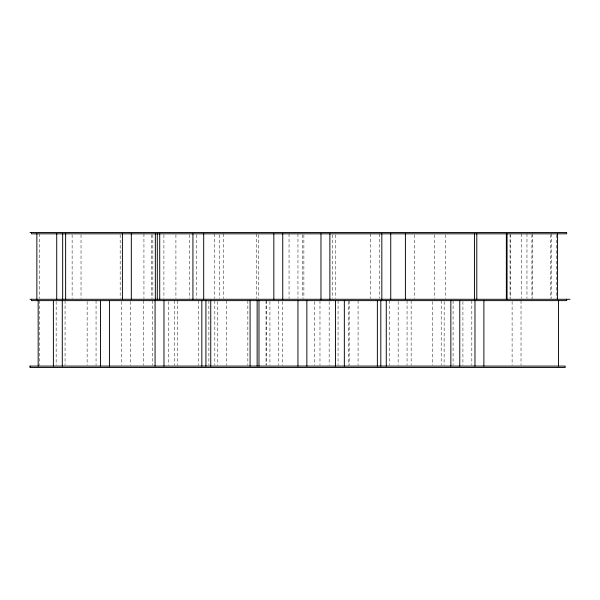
<?xml version="1.0" encoding="UTF-8"?>
<svg xmlns="http://www.w3.org/2000/svg" width="600" height="600" viewBox="0 0 600 600"><rect width="100%" height="100%" fill="white"/><g stroke="black" fill="none" stroke-linecap="round" stroke-linejoin="round"><path stroke-width="0.45" stroke-dasharray="3 2.25" d="M556.283 234.757L556.283 298.35M551.257 233.82L551.257 298.35M550.702 234.757L550.702 298.35M532.717 233.82L532.717 298.35M531.915 234.757L531.915 298.35M526.965 233.82L526.965 298.35M521.572 233.82L521.572 298.35M521.018 300.623L521.018 365.16M512.107 301.56L512.107 365.16M510.21 234.757L510.21 298.35M510.06 233.82L510.06 298.35M471.825 300.623L471.825 365.16M462.915 301.56L462.915 365.16M453.082 300.623L453.082 365.16M445.485 234.757L445.485 298.35M444.173 301.56L444.112 365.16M441.202 300.623L441.202 365.16M434.272 234.757L434.272 298.35M432.3 301.56L432.3 365.16M414.487 234.757L414.487 298.35M411.143 300.623L411.143 365.16M407.062 300.623L407.062 365.16M398.153 301.56L398.153 365.16M389.618 300.623L389.618 365.16M379.237 233.82L379.237 298.35M370.327 233.82L370.327 298.35M358.072 300.623L358.072 365.16M349.163 300.623L349.163 365.16M348.795 301.56L348.795 365.16M338.062 300.623L338.062 365.16M335.498 234.757L335.498 298.35M332.317 234.757L332.317 298.35M329.16 301.56L329.16 365.16M319.98 300.623L319.98 365.16M314.647 301.56L314.647 365.16M303.877 234.757L303.877 298.35M302.745 234.757L302.745 298.35M297.96 233.82L297.96 298.35M289.05 233.82L289.05 298.35M282.728 301.56L282.728 365.16M278.647 300.623L278.647 365.16M269.933 301.56L269.933 365.16M266.212 300.623L266.212 365.16M266.04 300.623L266.04 365.16M258.72 234.757L258.72 298.35M256.688 233.82L256.688 298.35M247.845 300.623L247.845 365.16M226.702 300.623L226.702 365.16M223.545 233.82L223.545 298.35M219.757 234.757L219.757 298.35M217.792 301.56L217.792 365.16M214.822 300.623L214.822 365.16M214.642 233.82L214.642 298.35M208.875 300.623L208.875 365.16M198.495 300.623L198.495 365.16M196.335 234.757L196.335 298.35M189.585 234.757L189.585 298.35M177.337 300.623L177.337 365.16M175.913 234.757L175.913 298.35M174.36 300.623L174.36 365.16M168.435 301.56L168.435 365.16M163.913 234.757L163.913 298.35M152.843 234.757L152.843 298.35M152.475 300.623L152.475 365.16M151.425 234.757L151.425 298.35M143.94 233.82L143.94 298.35M143.565 300.623L143.565 365.16M130.567 301.56L130.567 365.16M121.657 301.56L121.657 365.16M120.172 234.757L120.172 298.35M96.052 300.623L96.052 365.16M87.142 301.56L87.142 365.16M81.03 234.757L81.03 298.35M72.127 234.757L72.127 298.35M65.062 300.623L65.062 365.16M56.153 301.56L56.153 365.16M39.638 300.623L39.638 365.16M39.465 233.82L39.465 298.35"/><path stroke-width="0.9" d="M30 232.485L566.662 232.485L566.662 233.82L31.485 233.82L31.485 232.485M30 299.288L570 299.288M566.648 299.288L566.648 300.623L31.47 300.623L31.47 299.288M558.487 300.623L558.487 366.09M557.565 233.82L557.565 299.288M507.045 233.82L507.045 299.288M506.355 233.82L506.355 299.288M483.885 300.623L483.885 366.09M476.798 233.82L476.798 299.288M474.975 300.623L474.975 366.09M474.435 233.82L474.435 299.288M459.765 300.623L459.765 366.09M450.855 300.623L450.855 366.09M405.405 233.82L405.405 299.288M390.743 233.82L390.743 299.288M386.28 300.623L386.28 366.09M381.832 233.82L381.832 299.288M380.812 300.623L380.812 366.09M377.37 300.623L377.37 366.09M344.34 300.623L344.34 366.09M335.43 300.623L335.43 366.09M329.88 233.82L329.88 299.288M320.97 233.82L320.97 299.288M306.855 300.623L306.855 366.09M297.945 300.623L297.945 366.09M282.743 233.82L282.743 299.288M273.832 233.82L273.832 299.288M258.99 300.623L258.99 366.09M257.138 300.623L257.138 366.09M250.08 300.623L250.08 366.09M210.743 300.623L210.743 366.09M205.92 300.623L205.92 366.09M203.692 233.82L203.692 299.288M201.833 300.623L201.833 366.09M192.93 233.82L192.93 299.288M163.98 300.623L163.98 366.09M159.712 233.82L159.712 299.288M157.297 233.82L157.297 299.288M155.347 233.82L155.347 299.288M155.07 300.623L155.07 366.09M131.317 233.82L131.317 299.288M122.415 233.82L122.415 299.288M109.425 300.623L109.425 366.09M100.515 300.623L100.515 366.09M65.633 233.82L65.633 299.288M62.662 233.82L62.662 299.288M62.287 300.623L62.287 366.09M56.722 233.82L56.722 299.288M53.385 300.623L53.385 366.09M38.168 300.623L38.168 366.09M36.862 233.82L36.862 299.288M30 366.09L30 367.515L565.178 367.515L565.178 366.09L30 366.09"/></g></svg>
